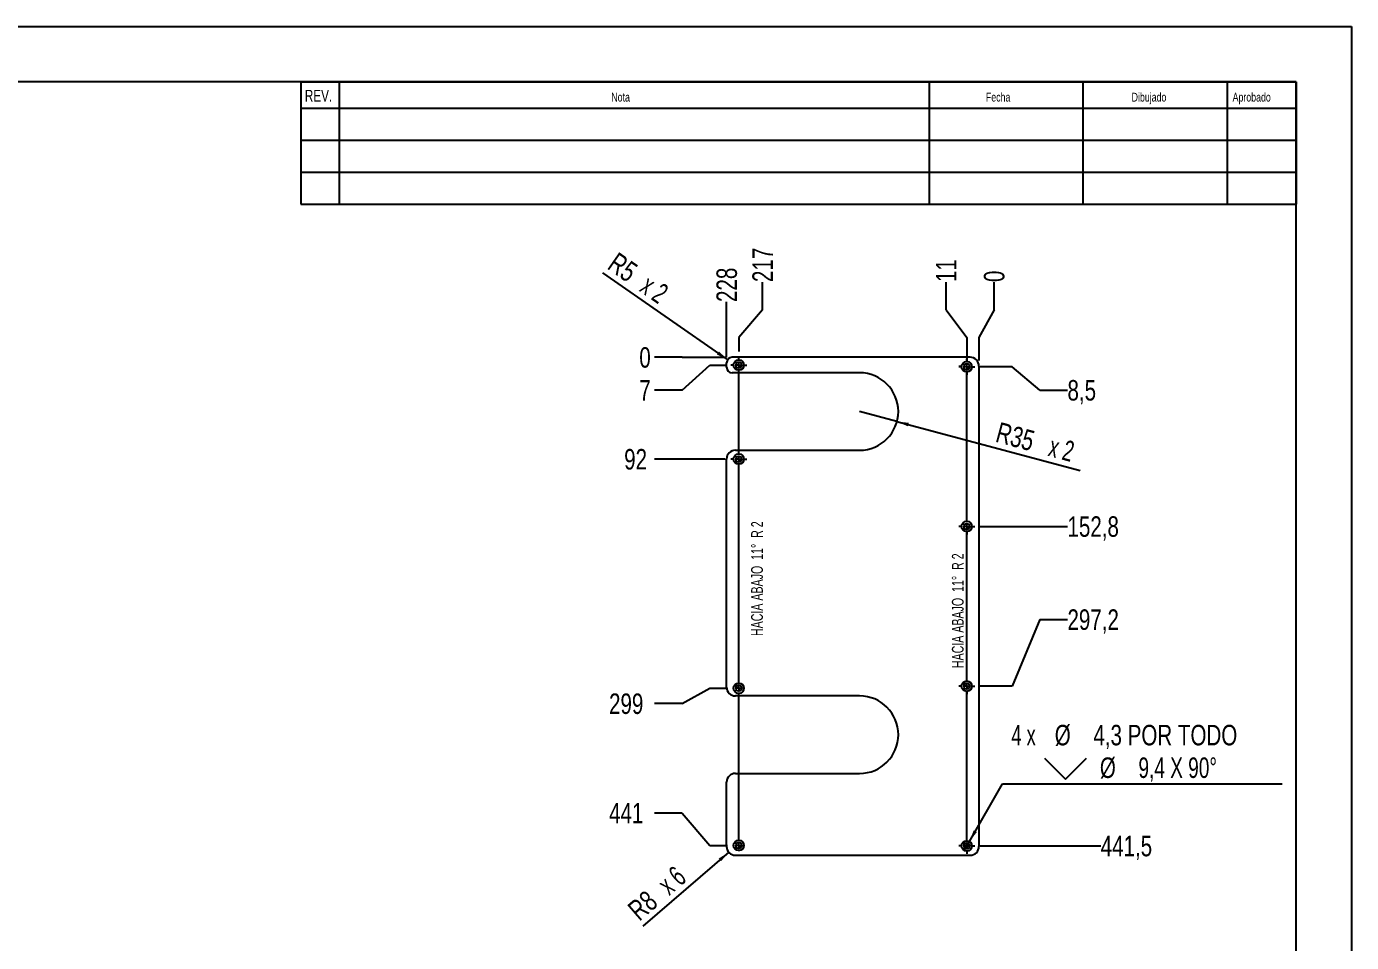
# Model space of a CAD drawing. Extents: x 0 to 791, y 0 to 626.
# Drawn here: x 180.5 to 420, y 131.5 to 297 of the extents above; entities that cross this region are included whole.
import ezdxf

# ---------------------------------------------------------------- set-up
doc = ezdxf.new("R2010")
doc.units = 0
doc.linetypes.add('SLD-CONTINUA', pattern=[0])
doc.layers.get('0').update_dxf_attribs({"linetype": 'CONTINUOUS'})
doc.layers.add('FORMATO', color=7, linetype='SLD-CONTINUA')
doc.styles.add('SLDTEXTSTYLE1', font='TXT', dxfattribs={"width": 0.75})
doc.styles.add('SLDTEXTSTYLE2', font='TXT', dxfattribs={"width": 0.666667})
doc.styles.add('SLDTEXTSTYLE3', font='TXT', dxfattribs={"width": 0.694444})
doc.styles.add('SLDTEXTSTYLE4', font='TXT', dxfattribs={"width": 0.678571})
doc.dimstyles.new('SLDDIMSTYLE0', dxfattribs={"dimtxt": 3.704167, "dimasz": 2.116667, "dimexe": 0, "dimexo": 0.0625, "dimgap": 0.926042, "dimtad": 0, "dimtih": 1, "dimtoh": 1, "dimdec": 0, "dimlfac": 5, "dimrnd": 1e-09, "dimdsep": 46, "dimtxsty": 'SLDTEXTSTYLE1', "dimblk1": 'NONE', "dimblk2": 'NONE', "dimsah": 1, "dimcen": 0.09, "dimadec": 0, "dimazin": 0, "dimtfac": 1, "dimtdec": 0, "dimtofl": 0, "dimtmove": 0, "dimatfit": 3, "dimldrblk": 'NONE', "dimfxl": 1, "dimtolj": 1, "dimtzin": 12, "dimarcsym": 0})
doc.dimstyles.new('SLDDIMSTYLE1', dxfattribs={"dimtxt": 3.704167, "dimasz": 2.116667, "dimexe": 0, "dimexo": 0.0625, "dimgap": 0.926042, "dimtad": 0, "dimtih": 1, "dimtoh": 1, "dimdec": 1, "dimlfac": 5, "dimrnd": 1e-09, "dimzin": 12, "dimdsep": 46, "dimtxsty": 'SLDTEXTSTYLE1', "dimblk1": 'NONE', "dimblk2": 'NONE', "dimsah": 1, "dimcen": 0.09, "dimadec": 0, "dimazin": 0, "dimtfac": 1, "dimtdec": 1, "dimtofl": 0, "dimtmove": 0, "dimatfit": 3, "dimldrblk": 'NONE', "dimfxl": 1, "dimtolj": 1, "dimtzin": 12, "dimarcsym": 0})
doc.dimstyles.new('SLDDIMSTYLE2', dxfattribs={"dimtxt": 3.704167, "dimasz": 2.116667, "dimexe": 0, "dimexo": 0.0625, "dimgap": 0.926042, "dimtad": 0, "dimtih": 1, "dimtoh": 1, "dimdec": 1, "dimlfac": 5, "dimrnd": 1e-09, "dimzin": 12, "dimdsep": 46, "dimtxsty": 'SLDTEXTSTYLE1', "dimblk1": 'NONE', "dimsah": 1, "dimcen": 0, "dimadec": 0, "dimazin": 0, "dimtfac": 1, "dimtdec": 1, "dimtmove": 0, "dimatfit": 3, "dimldrblk": 'NONE', "dimfxl": 1, "dimtolj": 1, "dimtzin": 12, "dimarcsym": 0})
doc.dimstyles.new('SLDDIMSTYLE3', dxfattribs={"dimtxt": 3.704167, "dimasz": 2.116667, "dimexe": 0, "dimexo": 0.0625, "dimgap": 0.926042, "dimtad": 1, "dimdec": 1, "dimlfac": 5, "dimrnd": 1e-09, "dimzin": 12, "dimdsep": 46, "dimtxsty": 'SLDTEXTSTYLE1', "dimsah": 1, "dimcen": 0, "dimadec": 0, "dimazin": 0, "dimtfac": 1, "dimtdec": 1, "dimtofl": 0, "dimtmove": 0, "dimatfit": 3, "dimfxl": 1, "dimtolj": 1, "dimtzin": 12, "dimarcsym": 0})
doc.dimstyles.new('SLDDIMSTYLE4', dxfattribs={"dimtxt": 3.704167, "dimasz": 2.116667, "dimexe": 0, "dimexo": 0.0625, "dimgap": 0.926042, "dimtad": 1, "dimdec": 1, "dimlfac": 5, "dimrnd": 1e-09, "dimzin": 12, "dimdsep": 46, "dimtxsty": 'SLDTEXTSTYLE1', "dimblk1": 'NONE', "dimblk2": 'NONE', "dimsah": 1, "dimcen": 0, "dimadec": 0, "dimazin": 0, "dimtfac": 1, "dimtdec": 1, "dimtofl": 0, "dimtmove": 0, "dimatfit": 3, "dimldrblk": 'NONE', "dimfxl": 1, "dimtolj": 1, "dimtzin": 12, "dimarcsym": 0})
doc.dimstyles.new('SLDDIMSTYLE5', dxfattribs={"dimtxt": 3.704167, "dimasz": 2.116667, "dimexe": 0, "dimexo": 0.0625, "dimgap": 0.926042, "dimtad": 1, "dimdec": 1, "dimlfac": 5, "dimrnd": 1e-09, "dimzin": 12, "dimdsep": 46, "dimtxsty": 'SLDTEXTSTYLE1', "dimblk1": 'NONE', "dimblk2": 'NONE', "dimsah": 1, "dimcen": 0, "dimadec": 0, "dimazin": 0, "dimtfac": 1, "dimtdec": 1, "dimtofl": 0, "dimtmove": 0, "dimatfit": 3, "dimldrblk": 'NONE', "dimfxl": 1, "dimtolj": 1, "dimtzin": 12, "dimarcsym": 0})

# ---------------------------------------------------------------- blocks, each defined once
blk = doc.blocks.new('_D_9')
at = {"layer": 'FORMATO', "transparency": 16777216}
for p, q in [((355.4, 245.82), (355.4, 250.82)), ((355.4, 245.82), (352.67, 240.82)), ((352.67, 240.82), (352.67, 236.62))]:
    blk.add_line(p, q, dxfattribs=at)
at = {"layer": 'FORMATO', "transparency": 16777216, "insert": (353.57, 250.82), "char_height": 3.7, "attachment_point": 1, "rotation": 90, "style": 'SLDTEXTSTYLE1'}
blk.add_mtext('0', dxfattribs=at)
blk = doc.blocks.new('_NONE')
blk = doc.blocks.new('_D_10')
at = {"layer": 'FORMATO', "color": 7, "transparency": 16777216}
for p, q in [((346.73, 245.82), (346.73, 250.82)), ((346.73, 245.82), (350.47, 240.82)), ((350.47, 240.82), (350.47, 236.52))]:
    blk.add_line(p, q, dxfattribs=at)
at = {"layer": 'FORMATO', "color": 7, "transparency": 16777216, "insert": (344.89, 250.82), "char_height": 3.704, "attachment_point": 1, "rotation": 90, "style": 'SLDTEXTSTYLE1'}
blk.add_mtext('11', dxfattribs=at)
blk = doc.blocks.new('_D_11')
at = {"layer": 'FORMATO', "color": 7, "transparency": 16777216}
for p, q in [((313.55, 245.82), (313.55, 250.82)), ((313.55, 245.82), (309.26, 240.82)), ((309.26, 240.82), (309.26, 238.26))]:
    blk.add_line(p, q, dxfattribs=at)
at = {"layer": 'FORMATO', "color": 7, "transparency": 16777216, "insert": (311.72, 250.82), "char_height": 3.704, "attachment_point": 1, "rotation": 90, "style": 'SLDTEXTSTYLE1'}
blk.add_mtext('217', dxfattribs=at)
blk = doc.blocks.new('_D_12')
at = {"layer": 'FORMATO', "color": 7, "transparency": 16777216}
blk.add_line((307.06, 237.22), (307.06, 247.22), dxfattribs=at)
at = {"layer": 'FORMATO', "color": 7, "transparency": 16777216, "insert": (305.23, 247.22), "char_height": 3.704, "attachment_point": 1, "rotation": 90, "style": 'SLDTEXTSTYLE1'}
blk.add_mtext('228', dxfattribs=at)
blk = doc.blocks.new('_D_13')
at = {"layer": 'FORMATO', "transparency": 16777216}
for p, q in [((299.03, 237.22), (294.03, 237.22)), ((299.03, 237.22), (304.03, 237.22)), ((304.03, 237.22), (307.06, 237.22))]:
    blk.add_line(p, q, dxfattribs=at)
at = {"layer": 'FORMATO', "transparency": 16777216, "insert": (291.29, 239.05), "char_height": 3.7, "attachment_point": 1, "style": 'SLDTEXTSTYLE1'}
blk.add_mtext('0', dxfattribs=at)
blk = doc.blocks.new('_D_14')
at = {"layer": 'FORMATO', "color": 7, "transparency": 16777216}
for p, q in [((358.67, 235.52), (352.91, 235.52)), ((363.67, 231.28), (358.67, 235.52)), ((363.67, 231.28), (368.67, 231.28))]:
    blk.add_line(p, q, dxfattribs=at)
at = {"layer": 'FORMATO', "color": 7, "transparency": 16777216, "insert": (368.67, 233.11), "char_height": 3.704, "attachment_point": 1, "style": 'SLDTEXTSTYLE1'}
blk.add_mtext('8,5', dxfattribs=at)
blk = doc.blocks.new('_D_15')
at = {"layer": 'FORMATO', "color": 7, "transparency": 16777216}
for p, q in [((299.03, 231.28), (304.03, 235.82)), ((304.03, 235.82), (306.82, 235.82)), ((299.03, 231.28), (294.03, 231.28))]:
    blk.add_line(p, q, dxfattribs=at)
at = {"layer": 'FORMATO', "color": 7, "transparency": 16777216, "insert": (291.29, 233.11), "char_height": 3.7, "attachment_point": 1, "style": 'SLDTEXTSTYLE1'}
blk.add_mtext('7', dxfattribs=at)
blk = doc.blocks.new('_D_16')
at = {"layer": 'FORMATO', "color": 7, "transparency": 16777216}
blk.add_line((306.82, 218.82), (294.03, 218.82), dxfattribs=at)
at = {"layer": 'FORMATO', "color": 7, "transparency": 16777216, "insert": (288.55, 220.65), "char_height": 3.704, "attachment_point": 1, "style": 'SLDTEXTSTYLE1'}
blk.add_mtext('92', dxfattribs=at)
blk = doc.blocks.new('_D_17')
at = {"layer": 'FORMATO', "color": 7, "transparency": 16777216}
blk.add_line((352.91, 206.66), (368.67, 206.66), dxfattribs=at)
at = {"layer": 'FORMATO', "color": 7, "transparency": 16777216, "insert": (368.67, 208.49), "char_height": 3.704, "attachment_point": 1, "style": 'SLDTEXTSTYLE1'}
blk.add_mtext('152,8', dxfattribs=at)
blk = doc.blocks.new('_D_18')
at = {"layer": 'FORMATO', "color": 7, "transparency": 16777216}
for p, q in [((363.67, 189.84), (358.67, 177.79)), ((363.67, 189.84), (368.67, 189.84)), ((358.67, 177.79), (352.91, 177.79))]:
    blk.add_line(p, q, dxfattribs=at)
at = {"layer": 'FORMATO', "color": 7, "transparency": 16777216, "insert": (368.67, 191.67), "char_height": 3.704, "attachment_point": 1, "style": 'SLDTEXTSTYLE1'}
blk.add_mtext('297,2', dxfattribs=at)
blk = doc.blocks.new('_D_19')
at = {"layer": 'FORMATO', "color": 7, "transparency": 16777216}
for p, q in [((299.03, 174.63), (304.03, 177.42)), ((304.03, 177.42), (307.22, 177.42)), ((299.03, 174.63), (294.03, 174.63))]:
    blk.add_line(p, q, dxfattribs=at)
at = {"layer": 'FORMATO', "color": 7, "transparency": 16777216, "insert": (285.82, 176.47), "char_height": 3.704, "attachment_point": 1, "style": 'SLDTEXTSTYLE1'}
blk.add_mtext('299', dxfattribs=at)
blk = doc.blocks.new('_D_20')
at = {"layer": 'FORMATO', "color": 7, "transparency": 16777216}
for p, q in [((299.03, 154.87), (294.03, 154.87)), ((299.03, 154.87), (304.03, 149.02)), ((304.03, 149.02), (307.22, 149.02))]:
    blk.add_line(p, q, dxfattribs=at)
at = {"layer": 'FORMATO', "color": 7, "transparency": 16777216, "insert": (285.82, 156.7), "char_height": 3.704, "attachment_point": 1, "style": 'SLDTEXTSTYLE1'}
blk.add_mtext('441', dxfattribs=at)
blk = doc.blocks.new('_D_21')
at = {"layer": 'FORMATO', "color": 7, "transparency": 16777216}
blk.add_line((352.91, 148.92), (374.67, 148.92), dxfattribs=at)
at = {"layer": 'FORMATO', "color": 7, "transparency": 16777216, "insert": (374.67, 150.75), "char_height": 3.704, "attachment_point": 1, "style": 'SLDTEXTSTYLE1'}
blk.add_mtext('441,5', dxfattribs=at)
blk = doc.blocks.new('SW_SYMBOL_HOLE_SINK')
at = {"layer": 'FORMATO', "color": 0}
for p, q in [((0, 875), (800, 75)), ((800, 75), (1600, 875))]:
    blk.add_line(p, q, dxfattribs=at)
blk = doc.blocks.new('_D_22')
at = {"layer": 'FORMATO', "transparency": 16777216}
for p, q in [((350.94, 149.74), (356.94, 160.14)), ((356.94, 160.14), (407.48, 160.14)), ((350, 148.11), (350.94, 149.74))]:
    blk.add_line(p, q, dxfattribs=at)
blk.add_solid([(350.94, 149.74), (352.28, 151.41), (351.72, 151.73)], dxfattribs=at)
at = {"layer": 'FORMATO', "transparency": 16777216, "xscale": 0.004731494140625, "yscale": 0.004731494140625, "zscale": 0.004731494140625}
blk.add_blockref('SW_SYMBOL_HOLE_SINK', (364.52, 160.65), dxfattribs=at)
at = {"layer": 'FORMATO', "transparency": 16777216, "attachment_point": 1}
for s, insert, char_height, style in [('4 x', (358.53, 170.8), 3.704, 'SLDTEXTSTYLE2'), ('%%c', (366.37, 170.8), 3.704, 'SLDTEXTSTYLE1'), ('4,3 POR TODO', (373.35, 170.8), 3.7042, 'SLDTEXTSTYLE1'), ('%%c', (374.52, 164.91), 3.704, 'SLDTEXTSTYLE1'), ('9,4 X 90°', (381.5, 164.91), 3.704, 'SLDTEXTSTYLE3')]:
    blk.add_mtext(s, dxfattribs=dict(at, insert=insert, char_height=char_height, style=style))
blk = doc.blocks.new('_D_23')
at = {"layer": 'FORMATO', "color": 7, "transparency": 16777216}
for q in [(331.1, 227.42), (370.95, 216.75)]:
    blk.add_line((337.86, 225.61), q, dxfattribs=at)
blk.add_solid([(337.86, 225.61), (339.82, 224.75), (339.99, 225.38)], dxfattribs=at)
at = {"layer": 'FORMATO', "color": 7, "transparency": 16777216, "char_height": 3.704, "attachment_point": 1, "rotation": 345}
for s, insert, style in [('R35', (356.43, 225.57), 'SLDTEXTSTYLE1'), ('x 2', (365.95, 223.02), 'SLDTEXTSTYLE2')]:
    blk.add_mtext(s, dxfattribs=dict(at, insert=insert, style=style))
blk = doc.blocks.new('_D_24')
at = {"layer": 'FORMATO', "color": 7, "transparency": 16777216, "char_height": 3.704, "attachment_point": 1, "rotation": 325.1697}
for s, insert, style in [('R5', (287.41, 256.38), 'SLDTEXTSTYLE1'), ('x 2', (293.25, 252.31), 'SLDTEXTSTYLE2')]:
    blk.add_mtext(s, dxfattribs=dict(at, insert=insert, style=style))
blk = doc.blocks.new('_D_25')
at = {"layer": 'FORMATO', "color": 7, "transparency": 16777216, "char_height": 3.704, "attachment_point": 1, "rotation": 40.721}
for s, insert, style in [('x 6', (294.28, 142.66), 'SLDTEXTSTYLE2'), ('R8', (288.88, 138.01), 'SLDTEXTSTYLE1')]:
    blk.add_mtext(s, dxfattribs=dict(at, insert=insert, style=style))
blk = doc.blocks.new('SW_CENTERMARKSYMBOL_1')
at = {"layer": 'FORMATO', "color": 0}
for p, q in [((-1, 0), (-1.44, 0)), ((0, 0), (-0.5, 0)), ((0, 1), (0, 1.44)), ((0, 0), (0, 0.5)), ((0, 0), (0, -0.5)), ((0, 0), (0.5, 0)), ((1, 0), (1.44, 0)), ((0, -1), (0, -1.44))]:
    blk.add_line(p, q, dxfattribs=at)
blk = doc.blocks.new('SW_CENTERMARKSYMBOL_2')
at = {"layer": 'FORMATO', "color": 0}
for p, q in [((-1, 0), (-1.44, 0)), ((0, 0), (-0.5, 0)), ((0, 1), (0, 1.44)), ((0, 0), (0, 0.5)), ((0, 0), (0, -0.5)), ((0, 0), (0.5, 0)), ((1, 0), (1.44, 0)), ((0, -1), (0, -1.44))]:
    blk.add_line(p, q, dxfattribs=at)
blk = doc.blocks.new('SW_CENTERMARKSYMBOL_3')
at = {"layer": 'FORMATO', "color": 0}
for p, q in [((-1, 0), (-1.44, 0)), ((0, 0), (-0.5, 0)), ((0, 1), (0, 1.44)), ((0, 0), (0, 0.5)), ((0, 0), (0, -0.5)), ((0, 0), (0.5, 0)), ((1, 0), (1.44, 0)), ((0, -1), (0, -1.44))]:
    blk.add_line(p, q, dxfattribs=at)
blk = doc.blocks.new('SW_CENTERMARKSYMBOL_4')
at = {"layer": 'FORMATO', "color": 0}
for p, q in [((-1, 0), (-1.44, 0)), ((0, 0), (-0.5, 0)), ((0, 1), (0, 1.44)), ((0, 0), (0, 0.5)), ((0, 0), (0, -0.5)), ((0, 0), (0.5, 0)), ((1, 0), (1.44, 0)), ((0, -1), (0, -1.44))]:
    blk.add_line(p, q, dxfattribs=at)
blk = doc.blocks.new('SW_CENTERMARKSYMBOL_5')
at = {"layer": 'FORMATO', "color": 0}
for p, q in [((-1, 0), (-1.44, 0)), ((0, 0), (-0.5, 0)), ((0, 1), (0, 1.44)), ((0, 0), (0, 0.5)), ((0, 0), (0, -0.5)), ((0, 0), (0.5, 0)), ((1, 0), (1.44, 0)), ((0, -27.87), (0, -1)), ((0, -28.87), (0, -28.37)), ((-1, -28.87), (-1.44, -28.87)), ((0, -28.87), (-0.5, -28.87)), ((0, -28.87), (0, -29.37)), ((0, -28.87), (0.5, -28.87)), ((0, -56.73), (0, -29.87)), ((1, -28.87), (1.44, -28.87)), ((0, -57.73), (0, -57.23)), ((-1, -57.73), (-1.44, -57.73)), ((0, -57.73), (-0.5, -57.73)), ((0, -57.73), (0, -58.23)), ((0, -57.73), (0.5, -57.73)), ((0, -85.6), (0, -58.73)), ((1, -57.73), (1.44, -57.73)), ((0, -86.6), (0, -86.1)), ((-1, -86.6), (-1.44, -86.6)), ((0, -86.6), (-0.5, -86.6)), ((0, -86.6), (0, -87.1)), ((0, -86.6), (0.5, -86.6)), ((0, -87.6), (0, -88.04)), ((1, -86.6), (1.44, -86.6))]:
    blk.add_line(p, q, dxfattribs=at)
blk = doc.blocks.new('SW_CENTERMARKSYMBOL_6')
at = {"layer": 'FORMATO', "color": 0}
for p, q in [((-1, 0.01), (-1.44, 0.01)), ((0, 0), (-0.5, 0)), ((0, 0), (0, 0.5)), ((0, 0), (0, -0.5)), ((0, 0), (0.5, 0)), ((0.01, 1), (0.01, 1.44)), ((-0.01, -1), (-0.01, -1.44)), ((1, -0.01), (1.44, -0.01))]:
    blk.add_line(p, q, dxfattribs=at)
blk = doc.blocks.new('SW_CENTERMARKSYMBOL_7')
at = {"layer": 'FORMATO', "color": 0}
for p, q in [((-1, 0), (-1.44, 0)), ((0, 0), (-0.5, 0)), ((0, 1), (0, 1.44)), ((0, 0), (0, 0.5)), ((0, 0), (0, -0.5)), ((0, 0), (0.5, 0)), ((1, 0), (1.44, 0)), ((0, -16), (0, -1)), ((0, -17), (0, -16.5)), ((-1, -17), (-1.44, -17)), ((0, -17), (-0.5, -17)), ((0, -17), (0, -17.5)), ((0, -17), (0.5, -17)), ((0, -57.4), (0, -18)), ((1, -17), (1.44, -17)), ((-1, -58.4), (-1.04, -58.4)), ((0, -58.4), (-0.5, -58.4)), ((0, -58.4), (0, -57.9)), ((0, -58.4), (0, -58.9)), ((0, -58.4), (0.5, -58.4)), ((0, -85.8), (0, -59.4)), ((1, -58.4), (1.04, -58.4)), ((-1, -86.8), (-1.04, -86.8)), ((0, -86.8), (-0.5, -86.8)), ((0, -86.8), (0, -86.3)), ((0, -86.8), (0, -87.3)), ((0, -86.8), (0.5, -86.8)), ((0, -87.8), (0, -87.84)), ((1, -86.8), (1.04, -86.8))]:
    blk.add_line(p, q, dxfattribs=at)

msp = doc.modelspace()

# ---------------------------------------------------------------- linework, layer by layer
at = {"color": 7, "linetype": 'SLD-CONTINUA'}
for p, q in [((0, 297), (420, 297)), ((420, 297), (420, 0)), ((410, 287), (20, 287)), ((410, 10), (410, 287)), ((351.070019, 237.222713), (308.063404, 237.222713)), ((307.063404, 235.422713), (307.063404, 236.222713)), ((352.670019, 235.622713), (352.670019, 148.822713)), ((331.101565, 234.422713), (308.063404, 234.422713)), ((308.663404, 220.422713), (331.101565, 220.422713)), ((307.063404, 177.622713), (307.063404, 218.822713)), ((331.101565, 176.022713), (308.663404, 176.022713)), ((308.663404, 162.022713), (331.101565, 162.022713)), ((307.063404, 148.822713), (307.063404, 160.422713)), ((308.663404, 147.222713), (351.070019, 147.222713))]:
    msp.add_line(p, q, dxfattribs=at)
for centre, radius in [((309.263404, 235.822713), 0.94), ((309.263404, 235.822713), 0.54), ((350.470019, 235.522713), 0.94), ((350.470019, 235.522713), 0.54), ((309.263404, 218.822713), 0.94), ((309.263404, 218.822713), 0.54), ((350.470019, 206.656046), 0.94), ((350.470019, 206.656046), 0.54), ((309.263404, 177.422713), 0.94), ((309.263404, 177.422713), 0.54), ((350.470019, 177.789379), 0.94), ((350.470019, 177.789379), 0.54), ((309.263404, 149.022713), 0.94), ((309.263404, 149.022713), 0.54), ((350.470019, 148.922713), 0.94), ((350.470019, 148.922713), 0.54)]:
    msp.add_circle(centre, radius, dxfattribs=at)
for centre, radius, start, end in [((308.063404, 236.222713), 1, 90, 180), ((351.070019, 235.622713), 1.6, 0, 90), ((308.063404, 235.422713), 1, 180, 270), ((331.101565, 227.422713), 7, 270, 90), ((308.663404, 218.822713), 1.6, 90, 180), ((308.663404, 177.622713), 1.6, 180, 270), ((331.101565, 169.022713), 7, 270, 90), ((308.663404, 160.422713), 1.6, 90, 180), ((308.663404, 148.822713), 1.6, 180, 270), ((351.070019, 148.822713), 1.6, 270, 0)]:
    msp.add_arc(centre, radius, start, end, dxfattribs=at)
at = {"layer": 'FORMATO'}
for p, q in [((230.091467, 287), (410, 287)), ((230.091467, 287), (230.091467, 264.865585)), ((237.033566, 287), (237.033566, 264.865585)), ((343.657051, 287), (343.657051, 264.865585)), ((371.462238, 287), (371.462238, 264.865585)), ((397.512743, 287), (397.512743, 264.865585)), ((410, 287), (410, 264.865585)), ((230.091467, 282.265585), (410, 282.265585)), ((230.091467, 276.465585), (410, 276.465585)), ((230.091467, 270.665585), (410, 270.665585)), ((230.091467, 264.865585), (410, 264.865585))]:
    msp.add_line(p, q, dxfattribs=at)
at = {"layer": 'FORMATO', "color": 7}
for p, q in [((307.242557, 236.79386), (284.695825, 252.48193)), ((307.450772, 147.77891), (291.954093, 134.439768))]:
    msp.add_line(p, q, dxfattribs=at)
for points in [[(307.242557, 236.79386), (305.691085, 238.270091), (305.319107, 237.735488)], [(307.450772, 147.77891), (305.63412, 146.644848), (306.059001, 146.151245)]]:
    msp.add_solid(points, dxfattribs=at)

# ---------------------------------------------------------------- block references
for name, p in [('SW_CENTERMARKSYMBOL_7', (309.263404, 235.822713)), ('SW_CENTERMARKSYMBOL_1', (350.470019, 235.522713)), ('SW_CENTERMARKSYMBOL_5', (350.470019, 235.522713)), ('SW_CENTERMARKSYMBOL_6', (350.470019, 235.522713)), ('SW_CENTERMARKSYMBOL_2', (350.470019, 206.656046)), ('SW_CENTERMARKSYMBOL_3', (350.470019, 177.789379)), ('SW_CENTERMARKSYMBOL_4', (350.470019, 148.922713))]:
    msp.add_blockref(name, p, dxfattribs=at)

# ---------------------------------------------------------------- texts
at = {"color": 7, "linetype": 'Continuous', "char_height": 2.11666667, "attachment_point": 2, "rotation": 90, "style": 'SLDTEXTSTYLE4'}
for insert in [(311.50147, 197.215), (347.78315, 191.415734)]:
    msp.add_mtext('HACIA ABAJO  11°  R 2', dxfattribs=dict(at, insert=insert))
at = {"layer": 'FORMATO', "attachment_point": 1, "style": 'SLDTEXTSTYLE1'}
for s, insert, char_height in [('REV.', (230.835696, 285.55214), 2.1166667), ('Nota', (286.224384, 285.025819), 1.5875), ('Fecha', (353.926406, 285.025819), 1.5875), ('Dibujado', (380.260847, 285.025819), 1.5875), ('Aprobado', (398.510071, 285.025819), 1.5875)]:
    msp.add_mtext(s, dxfattribs=dict(at, insert=insert, char_height=char_height))

# ---------------------------------------------------------------- dimensions: what is measured, and where the dimension line sits
at = {"layer": 'FORMATO', "color": 7}
for feature_location, offset, dtype, origin, picture, middle in [((309.263404, 237.262713), (4.28485, 13.556959), 1, (352.670019, 235.622713), '_D_11', (313.548254, 254.925123)), ((350.470019, 235.522713), (-3.744364, 15.296959), 1, (352.670019, 235.622713), '_D_10', (346.725655, 253.556639)), ((307.063404, 236.222713), (0, 11), 1, (352.670019, 235.622713), '_D_12', (307.063404, 251.328164)), ((308.223404, 177.422713), (-14.197292, -2.788849), 0, (308.063404, 237.222713), '_D_19', (289.920661, 174.633864)), ((308.223404, 149.022713), (-14.197292, 5.844364), 0, (308.063404, 237.222713), '_D_20', (289.920661, 154.867077)), ((307.823404, 218.822713), (-13.797292, 0), 0, (308.063404, 237.222713), '_D_16', (291.289145, 218.822713)), ((307.823404, 235.822713), (-13.797292, -4.544364), 0, (308.063404, 237.222713), '_D_15', (292.657629, 231.278348)), ((351.910019, 235.522713), (16.76, -4.244364), 0, (308.063404, 237.222713), '_D_14', (372.089514, 231.278348)), ((351.910019, 206.656046), (16.76, 0), 0, (308.063404, 237.222713), '_D_17', (374.826482, 206.656046)), ((351.910019, 177.789379), (16.76, 12.0485), 0, (308.063404, 237.222713), '_D_18', (374.826482, 189.83788)), ((351.910019, 148.922713), (22.76, 0), 0, (308.063404, 237.222713), '_D_21', (380.826482, 148.922713))]:
    dim = msp.add_ordinate_dim(feature_location=feature_location, offset=offset, dtype=dtype, origin=origin, dimstyle='SLDDIMSTYLE1', dxfattribs=at)
    dim.commit()
    dim.dimension.update_dxf_attribs({"geometry": picture, "text_midpoint": middle})
for center, mpoint, text, dimstyle, picture, middle in [((308.063404, 236.222713), (0, 0), '<> x 2', 'SLDDIMSTYLE4', '_D_24', (290.09967, 248.721922)), ((331.101565, 227.422713), (337.863045, 225.610979), '<> x 2', 'SLDDIMSTYLE3', '_D_23', (363.197211, 218.822723)), ((308.663404, 148.822713), (0, 0), '<> x 6', 'SLDDIMSTYLE5', '_D_25', (296.870815, 138.671955))]:
    dim = msp.add_radius_dim(center=center, mpoint=mpoint, text=text, dimstyle=dimstyle, dxfattribs=at)
    dim.commit()
    dim.dimension.update_dxf_attribs({"geometry": picture, "text_midpoint": middle, "dimtype": 164})
at = {"layer": 'FORMATO'}
for feature_location, offset, dtype, origin, picture, middle in [((352.6700193159, 235.622712586), (2.7273793723, 15.1969590916), 1, (352.6700193159, 235.622712586), '_D_9', (355.3973986882, 252.188155439)), ((308.0634040216, 237.222712586), (-14.0372916374, 0), 0, (308.0634040216, 237.222712586), '_D_13', (292.6576286229, 237.222712586))]:
    dim = msp.add_ordinate_dim(feature_location=feature_location, offset=offset, dtype=dtype, origin=origin, dimstyle='SLDDIMSTYLE0', dxfattribs=at)
    dim.commit()
    dim.dimension.update_dxf_attribs({"geometry": picture, "text_midpoint": middle})
dim = msp.add_diameter_dim_2p(p1=(350.000019, 148.108649), p2=(350.940019, 149.736776), text='4 x <> POR TODO\\P{\\fGDT;w}%%c 9.4 X 90°\\P', dimstyle='SLDDIMSTYLE2', dxfattribs=at)
dim.commit()
dim.dimension.update_dxf_attribs({"geometry": '_D_22', "text_midpoint": (383.007491, 166.022713), "dimtype": 163})

doc.saveas('drawing.dxf')
